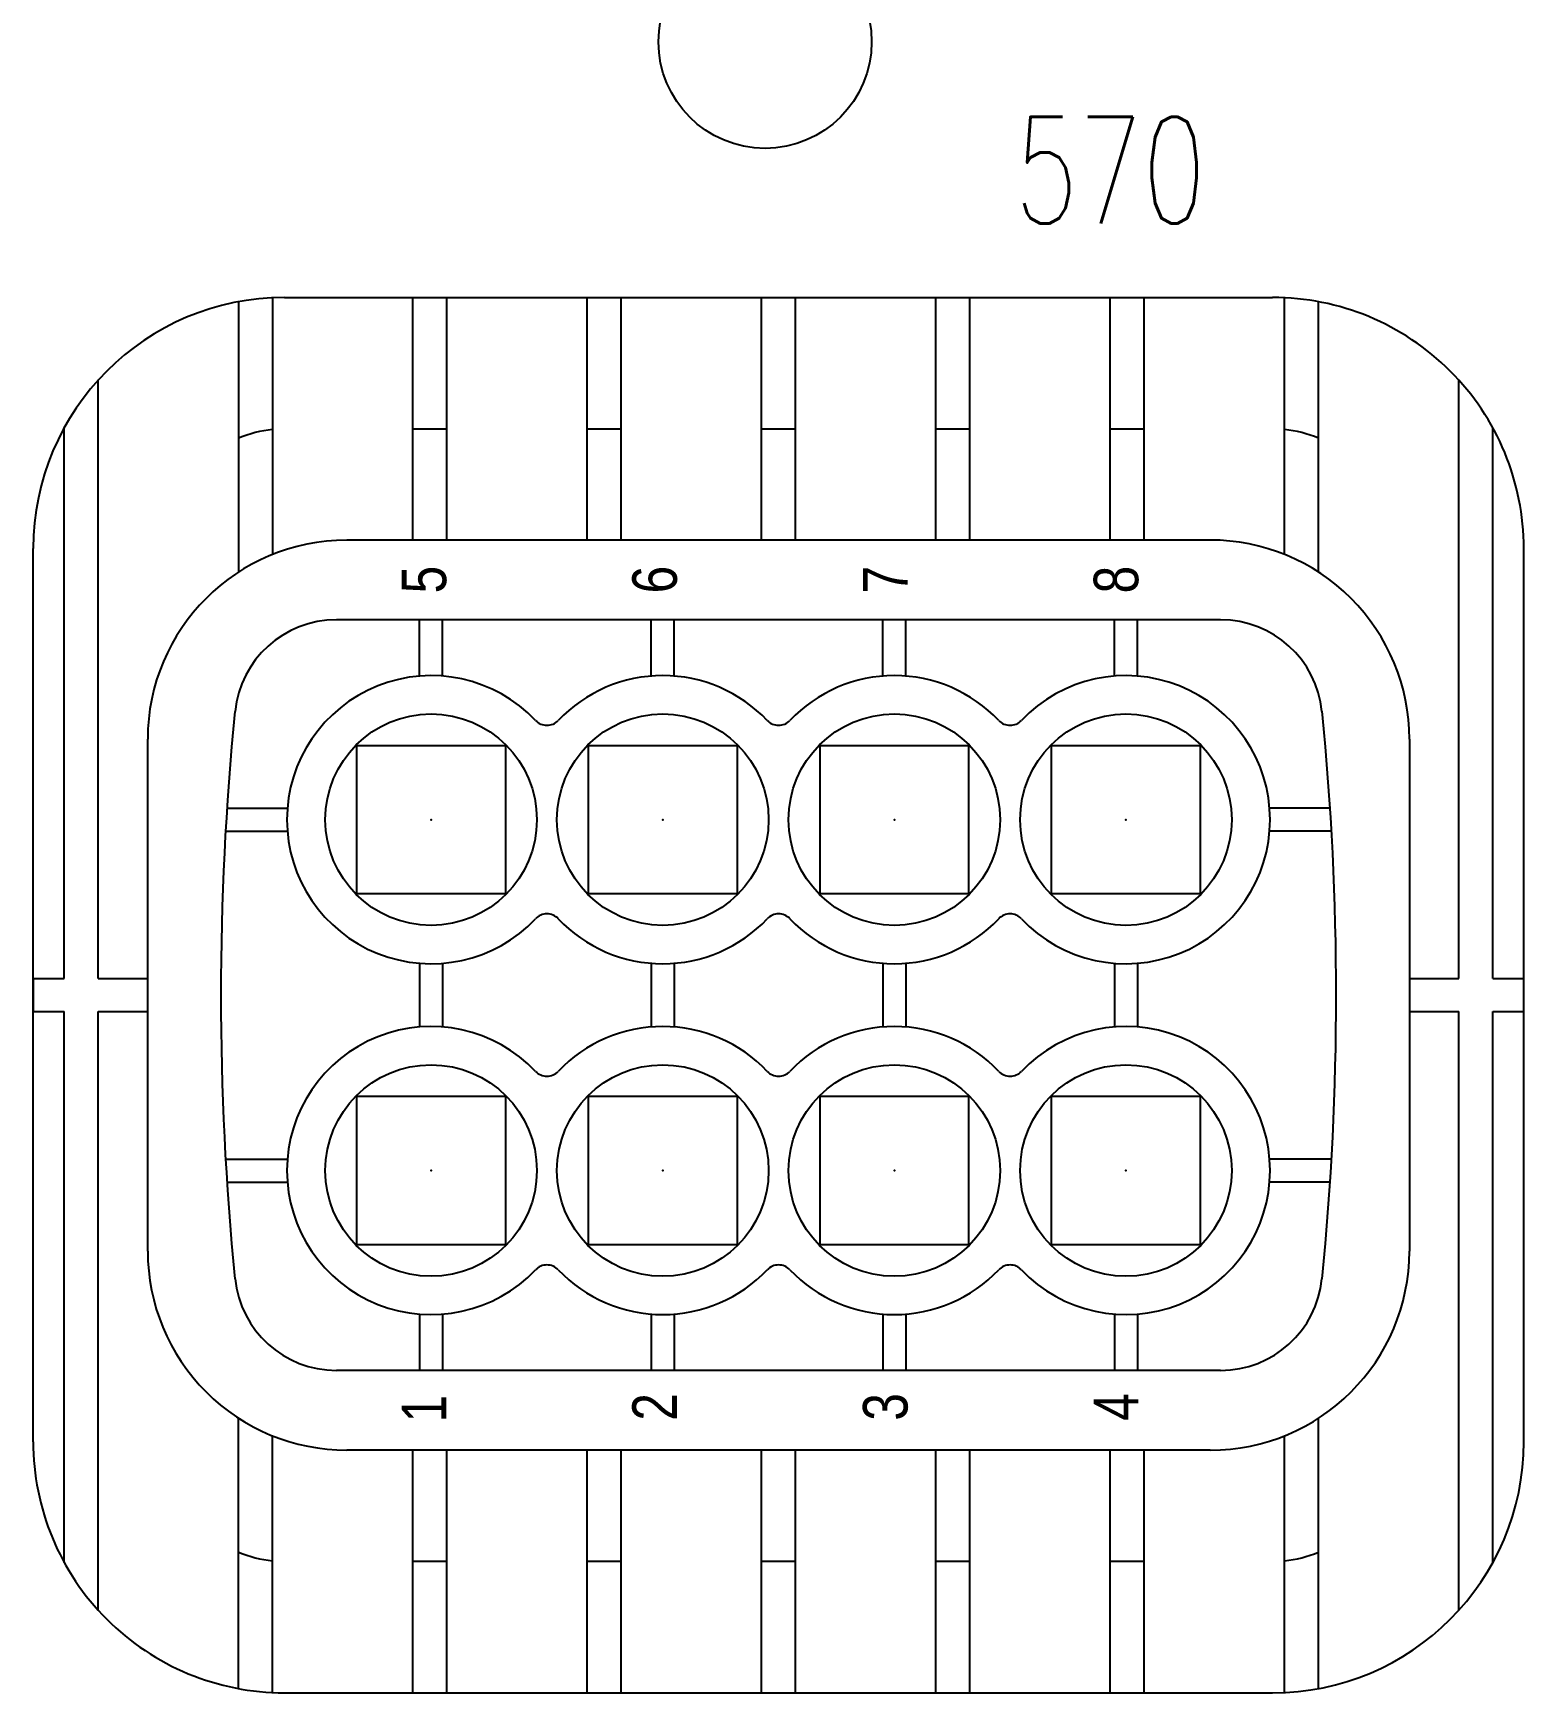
# Model space of a CAD drawing. Extents: x 69 to 1887, y 24 to 936.
# Drawn here: x 720.26 to 755.23, y 150.92 to 189.88 of the extents above; entities that cross this region are included whole.
import ezdxf

# ---------------------------------------------------------------- set-up
doc = ezdxf.new("R2010")
doc.units = 0
doc.layers.get('0').update_dxf_attribs({"linetype": 'CONTINUOUS'})
doc.layers.add('LAYER_0', color=7, linetype='CONTINUOUS')
doc.styles.add('HS-NODE', font='ROMANS.SHX', dxfattribs={"width": 0.7, "height": 2.5})

# ---------------------------------------------------------------- blocks, each defined once
blk = doc.blocks.new('AMP14_81', base_point=(74.07, 86.293))
at = {"layer": 'LAYER_0', "color": 7}
for points in [[(44.006, 136.44), (104.13, 136.44)], [(72.96, 136.44), (72.96, 134.35)], [(75.18, 136.44), (72.96, 136.44)], [(75.18, 136.44), (75.18, 134.35)], [(35.867, 134.35), (72.96, 134.35)], [(75.18, 134.35), (112.27, 134.35)], [(32.66, 132.06), (72.96, 132.06)], [(72.96, 132.06), (72.96, 128.74)], [(75.18, 132.06), (75.18, 128.74)], [(75.18, 132.06), (115.48, 132.06)], [(91.303, 128.74), (56.837, 128.74)], [(61.49, 123.4), (61.49, 119.33)], [(63.03, 123.49), (63.03, 119.33)], [(85.11, 123.49), (85.11, 119.33)], [(86.65, 123.4), (86.65, 119.33)], [(27.391, 122.63), (45.591, 122.63)], [(120.75, 122.63), (102.55, 122.63)], [(27.109, 119.54), (27.109, 53.047)], [(27.128, 120.34), (44.405, 120.34)], [(121.01, 120.34), (103.74, 120.34)], [(121.03, 119.54), (121.03, 53.047)], [(43.441, 57.245), (43.441, 115.34)], [(48.81, 56.545), (48.81, 116.04)], [(99.33, 56.545), (99.33, 116.04)], [(104.7, 57.245), (104.7, 115.34)], [(57.26, 114.67), (67.26, 114.67), (67.26, 104.67), (57.26, 104.67), (57.26, 114.67)], [(80.88, 114.67), (90.88, 114.67), (90.88, 104.67), (80.88, 104.67), (80.88, 114.67)], [(27.109, 110.9), (43.441, 110.9)], [(35.959, 110.9), (35.959, 108.61)], [(104.7, 110.9), (121.03, 110.9)], [(112.18, 110.9), (112.18, 108.61)], [(52.59, 110.44), (48.81, 110.44)], [(76.22, 110.44), (71.92, 110.44)], [(95.55, 110.44), (99.33, 110.44)], [(27.109, 108.61), (43.441, 108.61)], [(52.59, 108.9), (48.81, 108.9)], [(76.22, 108.9), (71.92, 108.9)], [(95.55, 108.9), (99.33, 108.9)], [(104.7, 108.61), (121.03, 108.61)], [(27.109, 99.166), (43.441, 99.166)], [(35.959, 99.166), (35.959, 96.879)], [(57.26, 99.081), (67.26, 99.081), (67.26, 89.081), (57.26, 89.081), (57.26, 99.081)], [(80.88, 99.081), (90.88, 99.081), (90.88, 89.081), (80.88, 89.081), (80.88, 99.081)], [(104.7, 99.166), (121.03, 99.166)], [(112.18, 99.166), (112.18, 96.879)], [(27.109, 96.879), (43.441, 96.879)], [(104.7, 96.879), (121.03, 96.879)], [(52.59, 94.851), (48.81, 94.851)], [(76.22, 94.851), (71.92, 94.851)], [(95.55, 94.851), (99.33, 94.851)], [(52.59, 93.321), (48.81, 93.321)], [(76.22, 93.321), (71.92, 93.321)], [(95.55, 93.321), (99.33, 93.321)], [(27.109, 87.44), (43.441, 87.44)], [(35.959, 87.44), (35.959, 85.152)], [(104.7, 87.44), (121.03, 87.44)], [(112.18, 87.44), (112.18, 85.152)], [(27.109, 85.152), (43.441, 85.152)], [(104.7, 85.152), (121.03, 85.152)], [(57.26, 83.501), (67.26, 83.501), (67.26, 73.501), (57.26, 73.501), (57.26, 83.501)], [(80.88, 83.501), (90.88, 83.501), (90.88, 73.501), (80.88, 73.501), (80.88, 83.501)], [(52.59, 79.271), (48.81, 79.271)], [(76.22, 79.271), (71.92, 79.271)], [(95.55, 79.271), (99.33, 79.271)], [(52.59, 77.731), (48.81, 77.731)], [(76.22, 77.731), (71.92, 77.731)], [(95.55, 77.731), (99.33, 77.731)], [(27.109, 75.713), (43.441, 75.713)], [(35.959, 75.713), (35.959, 73.422)], [(104.7, 75.713), (121.03, 75.713)], [(112.18, 75.713), (112.18, 73.422)], [(27.109, 73.422), (43.441, 73.422)], [(104.7, 73.422), (121.03, 73.422)], [(57.26, 67.921), (67.26, 67.921), (67.26, 57.919), (57.26, 57.919), (57.26, 67.921)], [(80.88, 67.921), (90.88, 67.921), (90.88, 57.919), (80.88, 57.919), (80.88, 67.921)], [(27.109, 63.982), (43.441, 63.982)], [(35.959, 63.982), (35.959, 61.693)], [(52.59, 63.689), (48.81, 63.689)], [(76.22, 63.689), (71.92, 63.689)], [(95.55, 63.689), (99.33, 63.689)], [(104.7, 63.982), (121.03, 63.982)], [(112.18, 63.982), (112.18, 61.693)], [(27.109, 61.693), (43.441, 61.693)], [(52.59, 62.15), (48.81, 62.15)], [(76.22, 62.15), (71.92, 62.15)], [(95.55, 62.15), (99.33, 62.15)], [(104.7, 61.693), (121.03, 61.693)], [(61.49, 49.19), (61.49, 53.253)], [(63.03, 49.096), (63.03, 53.253)], [(85.11, 49.096), (85.11, 53.253)], [(86.65, 49.19), (86.65, 53.253)], [(27.128, 52.254), (44.404, 52.254)], [(103.74, 52.254), (121.01, 52.254)], [(27.391, 49.964), (45.591, 49.964)], [(102.55, 49.964), (120.75, 49.964)], [(91.303, 43.848), (56.837, 43.848)], [(72.96, 43.848), (72.96, 40.525)], [(75.18, 43.848), (75.18, 40.525)], [(32.66, 40.525), (72.96, 40.525)], [(75.18, 40.525), (115.48, 40.525)], [(35.867, 38.236), (72.96, 38.236)], [(72.96, 38.236), (72.96, 36.148)], [(75.18, 38.236), (112.27, 38.236)], [(75.18, 38.236), (75.18, 36.148)], [(44.006, 36.148), (104.13, 36.148)]]:
    blk.add_lwpolyline(points, dxfattribs=at)
for centre in [(62.26, 109.67), (85.88, 109.67), (62.26, 94.081), (85.88, 94.081), (62.26, 78.501), (85.88, 78.501), (62.26, 62.919), (85.88, 62.919)]:
    blk.add_circle(centre, 7.118, dxfattribs=at)
for centre, radius, start, end in [((44.006, 119.54), 16.899, 90, 180), ((104.13, 119.54), 16.899, 0, 90), ((56.837, 115.34), 13.397, 90, 180), ((91.303, 115.34), 13.397, 0, 90), ((74.07, -68.565), 192.38, 84.305, 95.695), ((44.006, 119.54), 8.05, 157.49, 174.35), ((55.66, 116.04), 6.851, 95.695, 180), ((92.48, 116.04), 6.851, 0, 84.305), ((104.13, 119.54), 8.05, 5.6504, 22.51), ((62.26, 109.67), 9.696, 313.51, 226.49), ((85.88, 109.67), 9.696, 313.51, 226.49), ((54.86, 101.88), 1.048, 313.51, 46.485), ((69.66, 101.88), 1.048, 133.51, 226.49), ((78.49, 101.88), 1.048, 313.51, 46.485), ((93.28, 101.88), 1.048, 133.51, 226.49), ((62.26, 94.081), 9.696, 133.51, 226.49), ((62.26, 94.081), 9.696, 313.51, 46.485), ((85.88, 94.081), 9.696, 133.51, 226.49), ((85.88, 94.081), 9.696, 313.51, 46.485), ((54.86, 86.291), 1.048, 313.51, 46.485), ((69.66, 86.291), 1.048, 133.51, 226.49), ((78.49, 86.291), 1.048, 313.51, 46.485), ((93.28, 86.291), 1.048, 133.51, 226.49), ((62.26, 78.501), 9.696, 133.51, 226.49), ((62.26, 78.501), 9.696, 313.51, 46.485), ((85.88, 78.501), 9.696, 133.51, 226.49), ((85.88, 78.501), 9.696, 313.51, 46.485), ((54.86, 70.711), 1.048, 313.51, 46.485), ((69.66, 70.711), 1.048, 133.51, 226.49), ((78.49, 70.711), 1.048, 313.51, 46.485), ((93.28, 70.711), 1.048, 133.51, 226.49), ((62.26, 62.919), 9.696, 133.51, 46.485), ((85.88, 62.919), 9.696, 133.51, 46.485), ((56.837, 57.245), 13.397, 180, 270), ((91.303, 57.245), 13.397, 270, 0), ((55.66, 56.545), 6.851, 180, 264.3), ((92.48, 56.545), 6.851, 275.7, 0), ((44.006, 53.047), 16.899, 180, 270), ((104.13, 53.047), 16.899, 270, 0), ((44.006, 53.047), 8.05, 185.65, 202.51), ((104.13, 53.047), 8.05, 337.49, 354.35), ((74.07, 241.15), 192.38, 264.3, 275.7)]:
    blk.add_arc(centre, radius, start, end, dxfattribs=at)
for p in [(62.26, 109.67), (85.88, 109.67), (62.26, 94.081), (85.88, 94.081), (62.26, 78.501), (85.88, 78.501), (62.26, 62.919), (85.88, 62.919)]:
    blk.add_point(p, dxfattribs=at)
at = {"layer": 'LAYER_0', "color": 7, "width": 0.83336}
for s, p in [('1', (45.303, 108.65)), ('5', (101.11, 108.65)), ('2', (45.423, 93.131)), ('6', (101.11, 93.131)), ('3', (45.423, 77.611)), ('7', (101.11, 77.611)), ('4', (45.423, 62.087)), ('8', (101.11, 62.087))]:
    blk.add_text(s, height=3, dxfattribs=at).set_placement(p)
blk = doc.blocks.new('418104880')
at = {"layer": 'LAYER_0', "color": 7, "xscale": 0.3487487644478345, "yscale": 0.3487487644478345, "zscale": 0.3487487644478345, "rotation": 270}
blk.add_blockref('AMP14_81', (0.1, 31.296), dxfattribs=at)

msp = doc.modelspace()

# ---------------------------------------------------------------- linework, layer by layer
at = {"color": 7, "linetype": 'Continuous'}
msp.add_circle((737.43, 189.676), 2.5, dxfattribs=at)

# ---------------------------------------------------------------- block references
at = {"color": 1, "lineweight": 20, "rotation": 180}
msp.add_blockref('418104880', (737.847, 198.594), dxfattribs=at)

# ---------------------------------------------------------------- texts
at = {"color": 7, "linetype": 'Continuous', "style": 'HS-NODE', "width": 0.7}
msp.add_text('570', height=2.5, dxfattribs=at).set_placement((743.283, 185.415))

doc.saveas('drawing.dxf')
